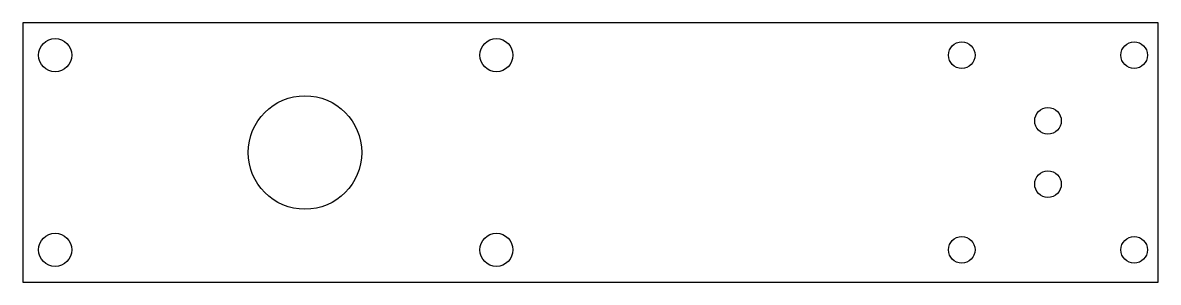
# Model space of a CAD drawing. Header units: millimetres. Extents: x -87 to 263, y -40 to 40.
import ezdxf

# ---------------------------------------------------------------- set-up
doc = ezdxf.new("R2010")
doc.units = ezdxf.units.MM

msp = doc.modelspace()

# ---------------------------------------------------------------- linework, layer by layer
at = {"color": 7, "linetype": 'Continuous', "lineweight": 25}
for p, q in [((-87, 40), (-87, -40)), ((263, 40), (-87, 40)), ((263, -40), (263, 40)), ((-87, -40), (263, -40))]:
    msp.add_line(p, q, dxfattribs=at)
for centre, radius in [((-77, 30), 5.1), ((59, 30), 5.1), ((202.42, 30), 4.1), ((255.58, 30), 4.1), ((0, 0), 17.5), ((229, 9.75), 4.1), ((229, -9.75), 4.1), ((-77, -30), 5.1), ((59, -30), 5.1), ((202.42, -30), 4.1), ((255.58, -30), 4.1)]:
    msp.add_circle(centre, radius, dxfattribs=at)

doc.saveas('drawing.dxf')
